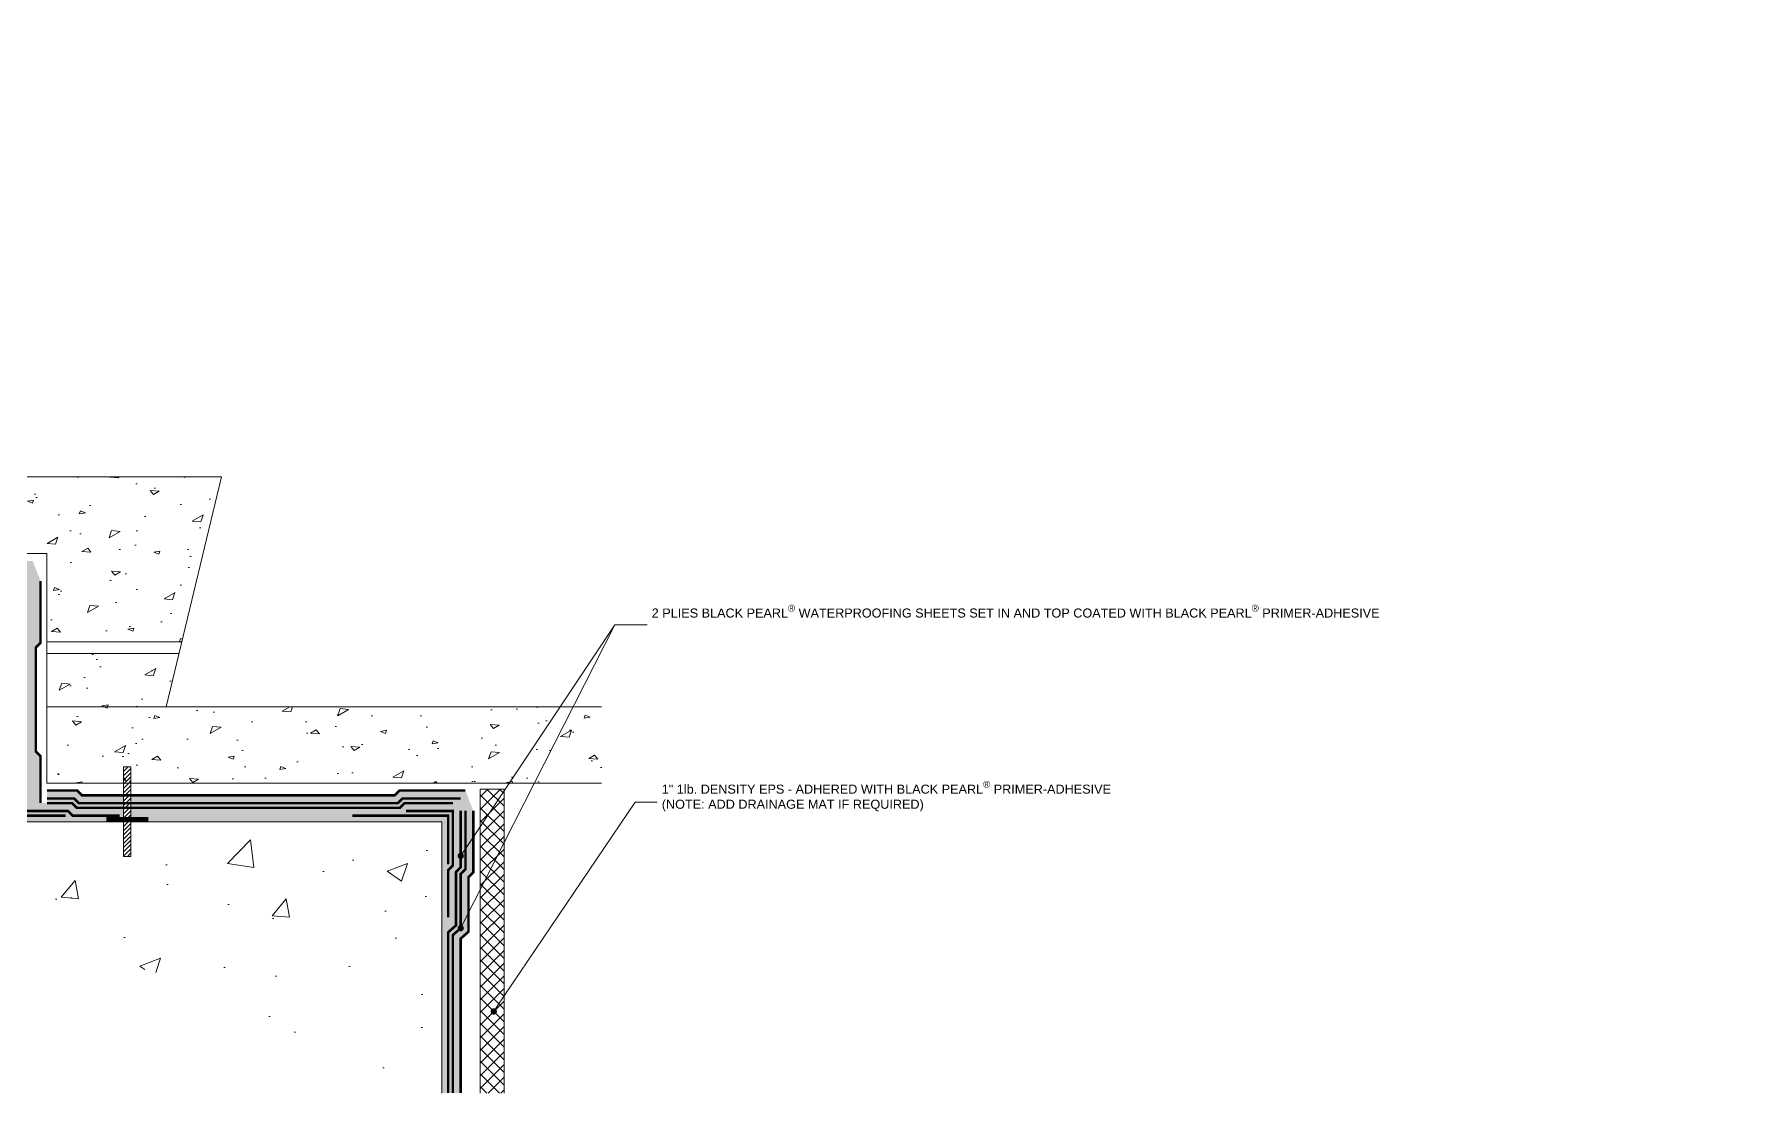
# Model space of a CAD drawing. Header units: inches. Extents: x 550 to 724, y 50 to 93.
# Drawn here: x 655.6 to 723.7, y 50.1 to 92.4 of the extents above; entities that cross this region are included whole.
import ezdxf
from ezdxf import colors
from ezdxf.entities.mleader import LeaderData, LeaderLine
from ezdxf.math import Vec2, Vec3

# ---------------------------------------------------------------- set-up
doc = ezdxf.new("R2010")
doc.units = ezdxf.units.IN
doc.header["$MEASUREMENT"] = 0
for name, color, linetype, lineweight in [('BP Mastic', 191, 'Continuous', 0), ('BP Others', 190, 'Continuous', 0), ('BP Primer', 2, 'Continuous', 0), ('BP Sheet Membrane', 166, 'Continuous', 0), ('BP Text', 20, 'Continuous', 0)]:
    doc.layers.add(name, color=color, linetype=linetype, lineweight=lineweight)
doc.layers.add('BP Protection Course', color=99, linetype='Continuous', lineweight=0, true_color=0x216123)
doc.styles.get("Standard").update_dxf_attribs({"font": 'ARIALN.TTF'})
pattern_1 = [(9.603, (670.5073, 85.0087), (1.03079, 3.05714), [0.24464, -5.89288]), (157.953, (670.7074, 84.9277), (-1.0308, -3.05714), [0.21591, -5.20091]), (71.367, (670.7074, 84.9277), (-5.02073, 2.0333), [0.1286, -3.09765]), (9.603, (672.564, 84.509), (1.03079, 3.05714), [0.24464, -5.89288]), (157.953, (672.805, 84.5497), (-1.0308, -3.05714), [0.21591, -5.20091]), (71.367, (672.564, 84.509), (-5.02073, 2.0333), [0.1286, -3.09765]), (29.9515, (675.146, 85.021), (-3.98993, 5.09044), [0.2621, -7.9119]), (128.09, (675.146, 85.021), (-7.0823, -4.081), [0.2074, -6.2604]), (174.791, (675.373, 85.152), (3.98993, -5.09044), [0.3565, -10.7617]), (29.9515, (670.496, 87.306), (-3.98993, 5.09044), [0.2621, -7.9119]), (128.09, (670.496, 87.306), (-7.0823, -4.081), [0.2074, -6.2604]), (174.791, (670.7233, 87.4366), (3.98993, -5.09044), [0.3565, -10.7617]), (29.9515, (676.0396, 88.1775), (-3.98993, 5.09044), [0.2621, -7.9119]), (128.09, (676.04, 88.1775), (-7.0823, -4.081), [0.2074, -6.2604]), (174.791, (676.2667, 88.3083), (3.98993, -5.09044), [0.3565, -10.7617]), (29.9515, (673.5234, 85.938), (-3.98993, 5.09044), [0.2621, -7.9119]), (128.09, (673.878, 85.9054), (-7.0823, -4.081), [0.2074, -6.2604]), (174.791, (673.8784, 85.9054), (3.98993, -5.09044), [0.3565, -10.7617]), (29.9515, (672.753, 82.907), (-3.98993, 5.09044), [0.2621, -7.9119]), (128.09, (673.108, 82.875), (-7.0823, -4.081), [0.2074, -6.2604]), (174.791, (673.108, 82.875), (3.98993, -5.09044), [0.3565, -10.7617]), (29.9515, (678.7216, 84.0314), (-3.98993, 5.09044), [0.2621, -7.9119]), (128.09, (679.077, 83.999), (-7.0823, -4.081), [0.2074, -6.2604]), (174.791, (679.0766, 83.999), (3.98993, -5.09044), [0.3565, -10.7617]), (29.9515, (677.2295, 84.21), (3.0924, 9.17143), [0.5014, -15.8465]), (71.367, (677.569, 84.179), (-11.0722, 1.0094), [0.2969, -9.3819]), (174.791, (677.569, 84.179), (-3.0924, -9.1714), [0.341, -10.7771]), (29.9515, (671.627, 83.783), (3.0924, 9.17143), [0.5014, -15.8465]), (71.367, (671.967, 83.752), (-11.0722, 1.0094), [0.2969, -9.3819]), (174.791, (671.967, 83.752), (-3.0924, -9.1714), [0.341, -10.7771]), (29.9515, (677.998, 87.2336), (3.0924, 9.17143), [0.5014, -15.8465]), (71.367, (678.337, 87.203), (-11.0722, 1.0094), [0.2969, -9.3819]), (174.791, (678.337, 87.203), (-3.0924, -9.1714), [0.341, -10.7771]), (29.9515, (672.5687, 86.764), (3.0924, 9.17143), [0.5014, -15.8465]), (71.367, (672.908, 86.733), (-11.0722, 1.0094), [0.2969, -9.3819]), (174.791, (672.908, 86.733), (-3.0924, -9.1714), [0.341, -10.7771]), (29.9515, (673.342, 89.441), (3.0924, 9.17143), [0.5014, -15.8465]), (71.367, (673.682, 89.41), (-11.0722, 1.0094), [0.2969, -9.3819]), (174.791, (673.682, 89.41), (-3.0924, -9.1714), [0.341, -10.7771]), (29.9515, (679.119, 90.3284), (3.0924, 9.17143), [0.5014, -15.8465]), (71.367, (679.459, 90.297), (-11.0722, 1.0094), [0.2969, -9.3819]), (174.791, (679.459, 90.297), (-3.0924, -9.1714), [0.341, -10.7771]), (29.9515, (668.763, 82.891), (3.0924, 9.17143), [0.5014, -15.8465]), (71.367, (668.763, 82.891), (-11.0722, 1.0094), [0.2969, -9.3819]), (174.791, (669.197, 83.142), (-3.0924, -9.1714), [0.341, -10.7771]), (29.9515, (669.4294, 85.777), (3.0924, 9.17143), [0.5014, -15.8465]), (71.367, (669.429, 85.777), (-11.0722, 1.0094), [0.2969, -9.3819]), (174.791, (669.864, 86.027), (-3.0924, -9.1714), [0.341, -10.7771]), (29.9515, (669.918, 88.675), (3.0924, 9.17143), [0.5014, -15.8465]), (71.367, (669.918, 88.675), (-11.0722, 1.0094), [0.2969, -9.3819]), (174.791, (670.353, 88.926), (-3.0924, -9.1714), [0.341, -10.7771]), (29.9515, (673.8306, 83.599), (3.0924, 9.17143), [0.5014, -15.8465]), (71.367, (673.831, 83.599), (-11.0722, 1.0094), [0.2969, -9.3819]), (174.791, (674.265, 83.8495), (-3.0924, -9.1714), [0.341, -10.7771]), (29.9515, (674.956, 86.694), (3.0924, 9.17143), [0.5014, -15.8465]), (71.367, (674.956, 86.694), (-11.0722, 1.0094), [0.2969, -9.3819]), (174.791, (675.39, 86.944), (-3.0924, -9.1714), [0.341, -10.7771]), (29.9515, (675.81, 89.671), (3.0924, 9.17143), [0.5014, -15.8465]), (71.367, (675.81, 89.671), (-11.0722, 1.0094), [0.2969, -9.3819]), (174.791, (676.244, 89.922), (-3.0924, -9.1714), [0.3404, -10.7764]), (30, (674.309, 82.5944), (-1.291, 8.9602), [0, -4.9932]), (45, (667.651, 89.252), (1.2176, 13.3931), [0, -3.3288]), (60, (670.98, 83.926), (-8.7846, 9.7577), [0, -1.6644]), (15, (668.9828, 85.9232), (2.956911, 1.826171), [0, -2.663043]), (75, (670.98, 85.9232), (-2.05537, 2.61847), [0, -3.99457]), (120, (674.309, 87.2548), (-4.09251, 1.09658), [0, -3.3288]), (90, (675.6404, 85.9232), (-3.99457, 1.33152), [0, -2.33016])]
pattern_2 = [(45, (720.20094, 56.34457), (-0.084065, 0.084065), [])]

# ---------------------------------------------------------------- blocks, each defined once
blk = doc.blocks.new('_Dot')
at = {"color": 0, "linetype": 'ByBlock', "lineweight": -2}
blk.add_line((-0.5, 0), (-1, 0), dxfattribs=at)
at = {"color": 0, "linetype": 'ByBlock', "const_width": 0.5}
blk.add_lwpolyline([(-0.25, 0, 1), (0.25, 0, 1)], format="xyb", close=True, dxfattribs=at)

msp = doc.modelspace()

# ---------------------------------------------------------------- hatches: boundary and pattern name
at = {"layer": 'BP Others'}
h = msp.add_hatch(dxfattribs=at)
h.set_pattern_fill('CONCRETE', color=256, scale=5.706522)
h.set_pattern_definition(pattern_1)
h.paths.add_polyline_path([(627.528, 92.372), (603.378, 92.372), (603.378, 88.64), (619.811, 88.64), (619.811, 88.933), (620.006, 88.933), (620.006, 88.64), (621.661, 88.64), (621.661, 86.947), (621.661, 86.27), (621.661, 85.798), (625.95, 85.798)])
h.paths.add_polyline_path([(602.701, 92.372), (595.123, 92.372), (595.123, 88.64), (602.701, 88.64)])
h.paths.add_polyline_path([(645.811, 83.917), (621.661, 83.917), (621.661, 80.185), (638.875, 80.185), (638.875, 77.343), (644.234, 77.343)])
h.paths.add_polyline_path([(625.84, 85.342), (621.661, 85.342), (621.661, 83.917), (625.498, 83.917)])
h.paths.add_polyline_path([(644.124, 76.887), (638.875, 76.887), (638.875, 74.768), (643.615, 74.768)])
h.paths.add_polyline_path([(663.025, 74.768), (638.875, 74.768), (638.875, 71.72), (656.089, 71.72), (656.089, 68.194), (661.447, 68.194)])
h.paths.add_polyline_path([(661.338, 67.737), (656.089, 67.737), (656.089, 65.618), (660.829, 65.618)])
h = msp.add_hatch(dxfattribs=at)
h.set_pattern_fill('AR-CONC', color=256, scale=1.170101)
h.set_pattern_definition([(50, (660.163, 83.7004), (8.3927, -0.73426), [0.8776, -9.6533]), (355, (660.163, 83.7004), (-1.6235, 8.8014), [0.7021, -7.7227]), (100.451, (660.862, 83.639), (6.7691, 8.0671), [0.7458, -8.2041]), (46.184, (660.163, 86.041), (12.4878, -1.9367), [1.3164, -14.48]), (96.636, (661.203, 85.879), (10.9365, 11.3982), [1.1187, -12.3061]), (351.184, (660.163, 86.04), (10.9365, 11.3982), [1.053, -11.584]), (21, (661.333, 85.4556), (6.9844, -4.71105), [0.8776, -9.6533]), (326, (661.333, 85.456), (2.847, 8.485), [0.7021, -7.7227]), (71.451, (661.915, 85.063), (9.83145, 3.7739), [0.7458, -8.2041]), (37.5, (660.1627, 83.7004), (0.14228, 3.8952), [0, -7.62906, 0, -7.83968, 0, -7.75192]), (7.5, (660.1627, 83.7004), (3.07818, 4.61502), [0, -4.46979, 0, -7.45354, 0, -2.9545]), (327.5, (657.5534, 83.7004), (6.24626, -0.26391), [0, -2.92525, 0, -9.1268, 0, -12.11054]), (317.5, (656.3833, 83.7004), (6.82387, 1.17133), [0, -3.80283, 0, -6.06112, 0, -8.60024])])
edge = h.paths.add_edge_path()
edge.add_line((654.581, 70.167), (642.216, 70.167))
edge.add_line((642.216, 70.167), (642.216, 68.802))
edge.add_line((642.216, 68.802), (641.924, 68.802))
edge.add_line((641.924, 68.802), (641.924, 70.167))
edge.add_line((641.924, 70.167), (637.368, 70.167))
edge.add_line((637.368, 70.167), (637.368, 78.623))
edge.add_line((637.368, 78.623), (625.003, 78.623))
edge.add_line((625.003, 78.623), (625.003, 77.267))
edge.add_line((625.003, 77.267), (624.711, 77.267))
edge.add_line((624.711, 77.267), (624.711, 78.623))
edge.add_line((624.711, 78.623), (620.099, 78.623))
edge.add_line((620.099, 78.623), (620.099, 87.078))
edge.add_line((620.099, 87.078), (606.719, 87.078))
edge.add_line((606.719, 87.078), (606.719, 85.722))
edge.add_line((606.719, 85.722), (606.427, 85.722))
edge.add_line((606.427, 85.722), (606.427, 87.078))
edge.add_line((606.427, 87.078), (594.962, 87.078))
edge.add_spline(control_points=[(594.962, 87.078), (598.241, 85.027), (603.658, 81.64), (612.742, 77.37), (623.324, 74.794), (632.314, 66.875), (643.882, 64.569), (651.646, 55.724), (662.259, 55.667), (668.015, 50.991), (670.916, 50.277), (671.795, 50.06)], knot_values=[0, 0, 0, 0, 3.047426, 5.032656, 7.899844, 11.507961, 14.167772, 16.893094, 20.21098, 21.842077, 22.551942, 22.551942, 22.551942, 22.551942], degree=3, periodic=0)
edge.add_line((671.795, 50.06), (671.795, 61.032))
edge.add_line((671.795, 61.032), (659.43, 61.032))
edge.add_line((659.43, 61.032), (659.43, 59.657))
edge.add_line((659.43, 59.657), (659.138, 59.657))
edge.add_line((659.138, 59.657), (659.138, 61.032))
edge.add_line((659.138, 61.032), (654.581, 61.032))
edge.add_line((654.581, 61.032), (654.581, 70.167))
h = msp.add_hatch(dxfattribs=at)
h.set_pattern_fill('CONCRETE', color=256, scale=5.706522)
h.set_pattern_definition(pattern_1)
h.paths.add_polyline_path([(678.14, 62.575), (678.14, 65.618), (656.089, 65.618), (656.089, 62.575)])
h = msp.add_hatch(dxfattribs=at)
h.set_pattern_fill('ANSI31', color=256, scale=0.951087)
h.set_pattern_definition(pattern_2)
h.paths.add_polyline_path([(659.138, 59.657), (659.43, 59.657), (659.43, 63.223), (659.138, 63.223)])
h.paths.add_polyline_path([(659.43, 62.391), (659.43, 59.657), (659.138, 59.657), (659.138, 62.391)], flags=17)
h = msp.add_hatch(dxfattribs=at)
h.set_pattern_fill('CONCRETE', color=256, scale=5.706522)
h.set_pattern_definition([(9.603, (723.057, 58.759), (1.0308, 3.05714), [0.24464, -5.89288]), (157.953, (723.257, 58.6778), (-1.0308, -3.05714), [0.21591, -5.2009]), (71.367, (723.257, 58.678), (-5.02073, 2.0333), [0.1286, -3.09765]), (9.603, (725.1135, 58.259), (1.0308, 3.05714), [0.24464, -5.89288]), (157.953, (725.3547, 58.2998), (-1.0308, -3.05714), [0.21591, -5.2009]), (71.367, (725.1135, 58.259), (-5.02073, 2.0333), [0.1286, -3.09765]), (29.952, (727.6954, 58.771), (-3.98993, 5.09044), [0.2621, -7.9119]), (128.09, (727.6954, 58.771), (-7.0823, -4.081), [0.2074, -6.2604]), (174.791, (727.9225, 58.902), (3.98993, -5.09044), [0.3565, -10.7617]), (29.952, (723.046, 61.056), (-3.98993, 5.09044), [0.2621, -7.9119]), (128.09, (723.046, 61.056), (-7.0823, -4.081), [0.2074, -6.2604]), (174.791, (723.273, 61.187), (3.98993, -5.09044), [0.3565, -10.7617]), (29.952, (728.589, 61.9276), (-3.98993, 5.09044), [0.2621, -7.9119]), (128.09, (728.589, 61.928), (-7.0823, -4.081), [0.2074, -6.2604]), (174.791, (728.8164, 62.0585), (3.98993, -5.09044), [0.3565, -10.7617]), (29.952, (726.073, 59.688), (-3.98993, 5.09044), [0.2621, -7.9119]), (128.09, (726.428, 59.6556), (-7.0823, -4.081), [0.2074, -6.2604]), (174.791, (726.428, 59.6556), (3.98993, -5.09044), [0.3565, -10.7617]), (29.952, (725.3025, 56.6574), (-3.98993, 5.09044), [0.2621, -7.9119]), (128.09, (725.6575, 56.625), (-7.0823, -4.081), [0.2074, -6.2604]), (174.791, (725.6575, 56.625), (3.98993, -5.09044), [0.3565, -10.7617]), (29.952, (731.271, 57.7815), (-3.98993, 5.09044), [0.2621, -7.9119]), (128.09, (731.626, 57.749), (-7.0823, -4.081), [0.2074, -6.2604]), (174.791, (731.6263, 57.749), (3.98993, -5.09044), [0.3565, -10.7617]), (29.952, (729.779, 57.9604), (3.0924, 9.17143), [0.5014, -15.8465]), (71.367, (730.119, 57.929), (-11.0722, 1.0094), [0.2969, -9.3819]), (174.791, (730.119, 57.929), (-3.0924, -9.1714), [0.341, -10.7771]), (29.952, (724.177, 57.533), (3.0924, 9.1714), [0.5014, -15.8465]), (71.367, (724.516, 57.502), (-11.0722, 1.0094), [0.2969, -9.3819]), (174.79, (724.5165, 57.502), (-3.0924, -9.1714), [0.341, -10.7771]), (29.952, (730.5474, 60.984), (3.0924, 9.17143), [0.5014, -15.8465]), (71.367, (730.887, 60.953), (-11.0722, 1.0094), [0.2969, -9.3819]), (174.791, (730.887, 60.953), (-3.0924, -9.1714), [0.341, -10.7771]), (29.952, (725.1183, 60.514), (3.0924, 9.1714), [0.5014, -15.8465]), (71.367, (725.458, 60.483), (-11.0722, 1.0094), [0.2969, -9.3819]), (174.79, (725.458, 60.483), (-3.0924, -9.1714), [0.341, -10.7771]), (29.952, (725.892, 63.191), (3.0924, 9.1714), [0.5014, -15.8465]), (71.367, (726.232, 63.16), (-11.0722, 1.0094), [0.2969, -9.3819]), (174.79, (726.2315, 63.16), (-3.0924, -9.1714), [0.341, -10.7771]), (29.952, (731.669, 64.0786), (3.0924, 9.17143), [0.5014, -15.8465]), (71.367, (732.008, 64.048), (-11.0722, 1.0094), [0.2969, -9.3819]), (174.791, (732.008, 64.048), (-3.0924, -9.1714), [0.341, -10.7771]), (29.952, (721.3124, 56.6414), (3.0924, 9.1714), [0.5014, -15.8465]), (71.367, (721.312, 56.641), (-11.0722, 1.0094), [0.2969, -9.3819]), (174.79, (721.747, 56.892), (-3.0924, -9.1714), [0.341, -10.7771]), (29.952, (721.979, 59.527), (3.0924, 9.1714), [0.5014, -15.8465]), (71.367, (721.979, 59.527), (-11.0722, 1.0094), [0.2969, -9.3819]), (174.79, (722.414, 59.777), (-3.0924, -9.1714), [0.341, -10.7771]), (29.952, (722.468, 62.4254), (3.0924, 9.1714), [0.5014, -15.8465]), (71.367, (722.468, 62.425), (-11.0722, 1.0094), [0.2969, -9.3819]), (174.79, (722.902, 62.676), (-3.0924, -9.1714), [0.341, -10.7771]), (29.952, (726.38, 57.349), (3.0924, 9.1714), [0.5014, -15.8465]), (71.367, (726.38, 57.349), (-11.0722, 1.0094), [0.2969, -9.3819]), (174.79, (726.815, 57.6), (-3.0924, -9.1714), [0.341, -10.7771]), (29.952, (727.5055, 60.444), (3.0924, 9.1714), [0.5014, -15.8465]), (71.367, (727.505, 60.444), (-11.0722, 1.0094), [0.2969, -9.3819]), (174.791, (727.94, 60.694), (-3.0924, -9.1714), [0.341, -10.7771]), (29.952, (728.3594, 63.4213), (3.0924, 9.1714), [0.5014, -15.8465]), (71.367, (728.359, 63.421), (-11.0722, 1.0094), [0.2969, -9.3819]), (174.791, (728.794, 63.672), (-3.0924, -9.1714), [0.3404, -10.7764]), (30, (726.8585, 56.3446), (-1.291, 8.9602), [0, -4.9932]), (45, (720.201, 63.002), (1.2176, 13.3931), [0, -3.3288]), (60, (723.53, 57.676), (-8.7846, 9.7577), [0, -1.6644]), (15, (721.5325, 59.6734), (2.95691, 1.826171), [0, -2.663043]), (75, (723.5297, 59.6734), (-2.05537, 2.61847), [0, -3.99457]), (120, (726.8585, 61.005), (-4.09251, 1.09658), [0, -3.3288]), (90, (728.19, 59.6734), (-3.99457, 1.33152), [0, -2.33016])])
h.paths.add_polyline_path([(659.138, 59.657), (659.43, 59.657), (659.43, 63.223), (659.138, 63.223)])
h.paths.add_polyline_path([(659.43, 62.391), (659.43, 59.657), (659.138, 59.657), (659.138, 62.391)], flags=17)
h = msp.add_hatch(dxfattribs=at)
h.set_pattern_fill('ANSI31', color=256, scale=0.951087)
h.set_pattern_definition(pattern_2)
h.paths.add_polyline_path([(659.43, 62.391), (659.138, 62.391), (659.138, 61.713), (659.43, 61.713)])
h.paths.add_polyline_path([(659.43, 61.713), (659.138, 61.713), (659.138, 61.485), (659.43, 61.485)])
h.paths.add_polyline_path([(659.43, 61.485), (659.138, 61.485), (659.138, 61.256), (659.43, 61.256)])
h.paths.add_polyline_path([(659.43, 61.256), (659.138, 61.256), (659.138, 61.013), (659.43, 61.013)])
h.paths.add_polyline_path([(659.43, 61.013), (659.138, 61.013), (659.138, 59.657), (659.43, 59.657)])
h = msp.add_hatch(dxfattribs=at)
h.set_pattern_fill('ANSI37', color=256, scale=2.853261)
h.set_pattern_definition([(45, (544.48343, 41.6407), (-0.252195, 0.252195), []), (135, (544.48343, 41.6407), (-0.252195, -0.252195), [])])
h.paths.add_polyline_path([(674.269, 62.343), (673.318, 62.343), (673.318, 50.245), (674.269, 50.245)])
at = {"layer": 'BP Primer'}
h = msp.add_hatch(dxfattribs=at)
h.set_pattern_fill('WOOD6', color=6, scale=0.2, pattern_type=2)
h.set_pattern_definition([(216.8699, (0.08, 0.2), (0.5999999836, 0.4000000247), [0.1, -0.9]), (206.5651, (0.2, 0.14), (-0.199999832, -0.200000262), [0.2236068, -0.2236068]), (198.4349, (0.2, 0.04), (-0.400000087, -0.1999996806), [0.1264912, -0.5059644])])
h.paths.add_polyline_path([(655.831, 70.615), (655.519, 71.417), (652.893, 71.417), (652.705, 71.23), (642.216, 71.23), (642.216, 70.167), (654.581, 70.167), (654.581, 61.032), (659.138, 61.032), (659.138, 62.094), (657.481, 62.094), (657.293, 62.282), (656.089, 62.282), (656.089, 61.782), (655.831, 61.782), (655.831, 63.653), (655.644, 63.841), (655.644, 67.975), (655.831, 68.162)])
h = msp.add_hatch(color=256, dxfattribs=at)
h.dxf.hatch_style = 1
h.paths.add_polyline_path([(672.733, 62.282), (670.106, 62.282), (669.919, 62.094), (659.43, 62.094), (659.43, 61.032), (671.795, 61.032), (671.795, 50.245), (672.545, 50.245), (672.545, 56.392), (672.858, 56.669), (672.858, 58.839), (673.045, 59.027), (673.045, 61.479)])

# ---------------------------------------------------------------- linework, layer by layer
at = {"layer": 'BP Mastic', "const_width": 0.2}
msp.add_lwpolyline([(660.115, 61.136), (658.453, 61.136)], dxfattribs=at)
at = {"layer": 'BP Others'}
for p, q in [((638.875, 74.768), (663.025, 74.768)), ((663.025, 74.768), (660.829, 65.618)), ((656.089, 71.72), (638.875, 71.72)), ((656.089, 62.575), (656.089, 71.72)), ((661.447, 68.194), (656.089, 68.194)), ((661.338, 67.737), (656.089, 67.737)), ((656.089, 65.618), (678.14, 65.618)), ((656.089, 62.575), (678.14, 62.575)), ((654.581, 61.032), (671.795, 61.032)), ((671.795, 61.032), (671.795, 50.245))]:
    msp.add_line(p, q, dxfattribs=at)
msp.add_lwpolyline([(659.138, 59.657), (659.43, 59.657), (659.43, 63.223), (659.138, 63.223)], close=True, dxfattribs=at)
msp.add_lwpolyline([(673.318, 50.245), (673.318, 62.343), (674.269, 62.343), (674.269, 50.245)], dxfattribs=at)
at = {"layer": 'BP Protection Course', "const_width": 0.1}
for points in [[(655.831, 70.615), (655.831, 68.162), (655.644, 67.975), (655.644, 63.841), (655.831, 63.653), (655.831, 61.782)], [(656.089, 62.282), (657.293, 62.282), (657.481, 62.094), (669.919, 62.094), (670.106, 62.282), (672.733, 62.282)], [(673.045, 61.479), (673.045, 59.027), (672.858, 58.839), (672.858, 56.669), (672.545, 56.392), (672.545, 50.245)]]:
    msp.add_lwpolyline(points, dxfattribs=at)
at = {"layer": 'BP Sheet Membrane', "const_width": 0.1}
for points in [[(654.831, 65.071), (654.831, 61.282), (656.827, 61.282)], [(655.019, 63.299), (655.019, 61.469), (656.922, 61.469), (657.109, 61.282), (658.978, 61.282)], [(656.089, 61.969), (657.164, 61.969), (657.351, 61.782), (670.048, 61.782), (670.236, 61.969), (672.545, 61.969)], [(656.089, 61.782), (657.086, 61.782), (657.274, 61.594), (670.126, 61.594), (670.314, 61.782), (672.233, 61.782)], [(668.229, 61.282), (672.045, 61.282), (672.045, 59.348)], [(670.365, 61.469), (672.233, 61.469), (672.233, 59.302), (672.045, 59.114), (672.045, 57.243)], [(672.545, 61.479), (672.545, 59.234), (672.358, 59.046), (672.358, 56.919), (672.045, 56.642), (672.045, 50.245)], [(672.733, 61.479), (672.733, 59.156), (672.545, 58.969), (672.545, 56.809), (672.233, 56.533), (672.233, 50.245)]]:
    msp.add_lwpolyline(points, dxfattribs=at)

# ---------------------------------------------------------------- leaders
at = {"layer": 'BP Text'}
ml = msp.add_multileader_mtext('Standard', dxfattribs=at)
ml.set_content('\\A1;{\\fArial|b0|i0|c0|p34;PROTECTION COURSE SET IN BLACK PEARL\\H0.75833x;\\S®^;\\H1.31869x; PRIMER-ADHESIVE}', color=256)
ml.set_leader_properties(color=256, lineweight=0)
ml.set_arrow_properties(name='DOT')
ml.build(insert=Vec2(0, 0))
ml.multileader.update_dxf_attribs({"text_left_attachment_type": 2, "text_right_attachment_type": 2, "dogleg_length": 0.36, "arrow_head_size": 0.25, "scale": 4})
ctx = ml.context
ctx.base_point, ctx.scale, ctx.char_height, ctx.arrow_head_size, ctx.landing_gap_size, ctx.plane_origin = Vec3(633.476, 88.748), 4, 0.36, 0.25, 0.18, Vec3(668.6, 96.13)
ctx.left_attachment, ctx.right_attachment = 2, 2
notes = []
notes.append((ctx, [(0, (1, 1, 0), (631.519, 88.748), (1, 0), 1.957, [(1, [(627.674, 79.685)], 0, [])])]))
ctx.mtext.insert, ctx.mtext.width, ctx.mtext.flow_direction = Vec3(633.656, 89.238), 15.60738, 5
ml = msp.add_multileader_mtext('Standard', dxfattribs=at)
ml.set_content('\\A1;{\\fArial|b0|i0|c0|p34;MORTAR JOINTS}', color=256)
ml.set_leader_properties(color=256, lineweight=0)
ml.set_arrow_properties(name='DOT')
ml.build(insert=Vec2(0, 0))
ml.multileader.update_dxf_attribs({"text_left_attachment_type": 2, "text_right_attachment_type": 2, "dogleg_length": 0.36, "arrow_head_size": 0.25, "scale": 4})
ctx = ml.context
ctx.base_point, ctx.scale, ctx.char_height, ctx.arrow_head_size, ctx.landing_gap_size, ctx.plane_origin = Vec3(605.898, 83.221), 4, 0.36, 0.25, 0.18, Vec3(640.214, 109.604)
ctx.left_attachment, ctx.right_attachment = 2, 2
notes.append((ctx, [(0, (1, 1, 0), (604.83, 83.221), (1, 0), 1.068, [(1, [(603.065, 88.949)], 0, [])])]))
ctx.mtext.insert, ctx.mtext.width, ctx.mtext.flow_direction = Vec3(606.078, 83.407), 15.60738, 5
ml = msp.add_multileader_mtext('Standard', dxfattribs=at)
ml.set_content('\\A1;{\\fArial|b0|i0|c0|p34;2 PLIES BLACK PEARL\\H0.75833x;\\S®^;\\H1.31869x; WATERPROOFING SHEETS \\PSET IN AND TOP COATED WITH BLACK PEARL\\H0.75833x;\\S®^;\\H1.31869x; PRIMER-ADHESIVE}', color=256)
ml.set_leader_properties(color=256, lineweight=0)
ml.set_arrow_properties(name='DOT')
ml.build(insert=Vec2(0, 0))
ml.multileader.update_dxf_attribs({"text_left_attachment_type": 2, "text_right_attachment_type": 2, "dogleg_length": 0.36, "arrow_head_size": 0.25, "scale": 4})
ctx = ml.context
ctx.base_point, ctx.scale, ctx.char_height, ctx.arrow_head_size, ctx.landing_gap_size, ctx.plane_origin = Vec3(633.476, 86.248), 4, 0.36, 0.25, 0.18, Vec3(669.489, 93.63)
ctx.left_attachment, ctx.right_attachment = 2, 2
notes.append((ctx, [(0, (1, 1, 0), (632.408, 86.248), (1, 0), 1.068, [(1, [(629.428, 79.373)], 0, [])])]))
ctx.mtext.insert, ctx.mtext.width, ctx.mtext.flow_direction = Vec3(633.656, 87.041), 12.51786, 5
ml = msp.add_multileader_mtext('Standard', dxfattribs=at)
ml.set_content('\\A1;{\\fArial|b0|i0|c0|p34;2 PLIES BLACK PEARL\\H0.75833x;\\S®^;\\H1.31869x; WATERPROOFING SHEETS SET IN AND TOP COATED WITH BLACK PEARL\\H0.75833x;\\S®^;\\H1.31869x; PRIMER-ADHESIVE}', color=256)
ml.set_leader_properties(color=256, lineweight=0)
ml.set_arrow_properties(name='DOT')
ml.build(insert=Vec2(0, 0))
ml.multileader.update_dxf_attribs({"text_left_attachment_type": 2, "text_right_attachment_type": 2, "dogleg_length": 0.36, "arrow_head_size": 0.25, "scale": 4})
ctx = ml.context
ctx.base_point, ctx.scale, ctx.char_height, ctx.arrow_head_size, ctx.landing_gap_size, ctx.plane_origin = Vec3(679.963, 68.878), 4, 0.36, 0.25, 0.18, Vec3(719.31, 75.516)
ctx.left_attachment, ctx.right_attachment = 2, 2
notes.append((ctx, [(0, (1, 1, 0), (678.676, 68.878), (1, 0), 1.286, [(1, [(672.545, 59.682)], 0, []), (0, [(672.545, 56.809)], 0, [])])]))
ctx.mtext.insert, ctx.mtext.width, ctx.mtext.flow_direction = Vec3(680.143, 69.673), 10.37153, 5
ml = msp.add_multileader_mtext('Standard', dxfattribs=at)
ml.set_content('\\A1;{\\fArial|b0|i0|c0|p34;1" 1lb. DENSITY EPS - ADHERED WITH BLACK PEARL\\H0.75833x;\\S®^;\\H1.31869x; PRIMER-ADHESIVE \\P(NOTE: ADD DRAINAGE MAT IF REQUIRED)}', color=256)
ml.set_leader_properties(color=256, lineweight=0)
ml.set_arrow_properties(name='DOT')
ml.build(insert=Vec2(0, 0))
ml.multileader.update_dxf_attribs({"text_left_attachment_type": 2, "text_right_attachment_type": 2, "dogleg_length": 0.36, "arrow_head_size": 0.25, "scale": 4})
ctx = ml.context
ctx.base_point, ctx.scale, ctx.char_height, ctx.arrow_head_size, ctx.landing_gap_size, ctx.plane_origin = Vec3(680.364, 61.823), 4, 0.36, 0.25, 0.18, Vec3(719.044, 68.473)
ctx.left_attachment, ctx.right_attachment = 2, 2
notes.append((ctx, [(0, (1, 1, 0), (679.479, 61.823), (1, 0), 0.885, [(1, [(673.859, 53.494)], 0, [])])]))
ctx.mtext.insert, ctx.mtext.width, ctx.mtext.flow_direction = Vec3(680.544, 62.666), 10.77901, 5
for ctx, leaders in notes:
    for number, flags, end, landing, length, lines in leaders:
        leader = LeaderData()
        leader.index, (leader.has_last_leader_line, leader.has_dogleg_vector, leader.attachment_direction) = number, flags
        leader.last_leader_point, leader.dogleg_vector, leader.dogleg_length = Vec3(end), Vec3(landing), length
        for number, points, colour, breaks in lines:
            line = LeaderLine()
            line.index, line.vertices, line.color, line.breaks = number, Vec3.list(points), colors.encode_raw_color(colour), breaks
            leader.lines.append(line)
        ctx.leaders.append(leader)

doc.saveas('drawing.dxf')
